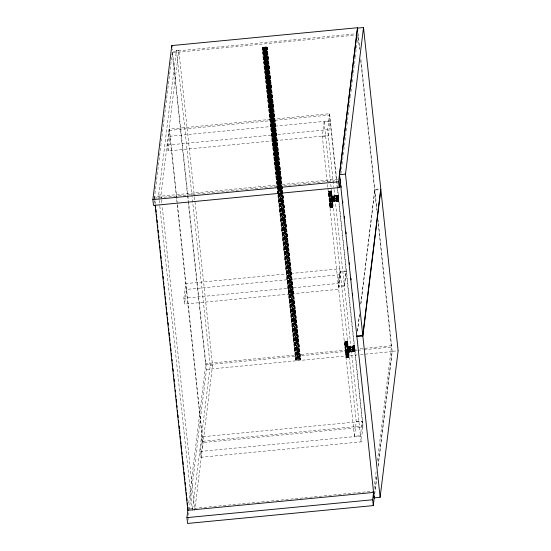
<?xml version="1.0" encoding="UTF-8"?>
<svg xmlns="http://www.w3.org/2000/svg" width="551" height="551" viewBox="0 0 551 551"><rect width="100%" height="100%" fill="white"/><g stroke="black" fill="none" stroke-linecap="round" stroke-linejoin="round"><path stroke-width="0.41" stroke-dasharray="2.75 2.07" d="M332.749 204.669L330.428 204.924L330.015 203.718L332.267 203.03L329.994 203.643L330.104 207.575L330.421 204.628L332.749 204.49L332.425 207.341L330.09 207.562L328.637 194.124L331.144 193.849L331.261 192.444L332.556 204.469L332.529 205.254L330.38 205.544L330.407 207.155L330.717 204.621L330.304 200.447L331.296 200.35L330.738 195.171L329.746 195.261L329.663 195.942L330.655 195.846L331.564 194.951L329.457 194.138C327.721 191.342 334.436 192.278 329.457 194.138L329.663 195.942M348.142 352.061L354.892 351.455L348.101 351.841L347.97 351.18L348.211 352.289L354.872 351.662L354.789 349.41L354.555 347.151L347.66 347.722L347.729 348.907L347.254 343.121L347.729 348.907L345.739 349.1L345.043 344.196L347.33 343.555L347.357 342.701L348.631 355.512L348.521 355.932L347.268 344.589L345.126 344.83L346.427 356.972C347.612 356.848 346.056 352.075 346.4 350.705L347.736 350.505L347.826 349.768M328.637 194.124C327.714 192.182 329.987 189.193 331.344 191.273L332.728 204.214L330.421 204.628M330.38 205.544L329.161 193.057L331.151 192.864L331.399 194.558L331.413 195.102L329.043 194.916L329.298 191.342L329.395 193.539L331.316 192.76L329.326 192.953M332.315 203.147L330.015 203.718L332.281 203.009L332.529 205.254L332.453 204.82L330.09 204.635L330.008 203.677L330.428 204.924L330.083 204.635L330.428 204.924L328.961 191.032L331.303 190.921L331.365 191.824L329.333 191.748M328.61 193.635L329.037 194.882L331.392 195.082L329.05 194.909L328.988 194.531L331.296 194.4L331.179 192.643L331.275 193.429L328.947 194.042L330.407 207.107L330.517 205.661M330.132 203.353L332.274 203.009L332.425 205.668L331.172 194.331L329.03 194.572L331.385 194.42L331.633 198.649L331.213 192.499L331.316 193.738C325.744 195.164 331.447 193.339 331.392 195.082M338.775 200.392L338.796 200.984L332.095 201.707L331.922 198.863L338.603 198.222L338.651 198.691L338.775 200.392L332.026 201.039L331.661 197.072L331.895 198.615L338.528 197.981L338.369 196.762L331.564 197.465L332.115 202.031L332.053 199.462L330.993 198.939L330.738 195.171M332.081 201.955L338.789 201.335L338.204 195.447L338.769 201.404L338.762 200.805L332.095 201.707M344.706 343.976C343.025 342.068 346.978 339.533 347.447 341.53L348.769 354.431C350.037 356.38 347.378 359.397 346.118 357.323L344.706 343.976L347.034 343.672L347.357 341.021L347.461 342.088L345.456 342.226L345.491 343.803C351.834 341.71 340.546 343.604 347.392 342.867M354.555 347.151L354.279 345.697L347.619 346.744C349.699 340.986 340.89 345.642 347.509 345.367L347.653 346.93M348.239 352.296L348.149 349.72L347.089 349.196L346.978 348.163L347.908 347.447L347.488 344.678C340.07 344.816 352.95 345.539 345.091 344.864M348.363 353.391C342.061 354.81 350.278 351.331 348.604 355.732L348.363 353.391L346.083 353.969L346.193 357.833L346.517 354.885L345.078 341.406L347.412 341.255M348.852 354.927C349.596 352.399 343.762 355.223 348.755 353.956M347.626 347.02L354.286 346.29L354.279 345.697L354.754 350.663M329.305 191.445L329.161 193.057M345.126 341.758L347.426 341.875C348.005 341.592 343.955 341.413 345.408 343.101L347.405 342.963L345.56 344.396L347.66 345.208L346.758 346.111L345.759 346.2L345.394 341.606L345.084 344.134C344.864 344.781 346.303 343.369 347.357 343.624L345.043 344.196M346.483 355.808L346.503 357.413C344.898 354.603 351.841 356.139 346.483 355.808L345.739 349.1M331.406 194.682L329.043 194.62L331.048 194.455L331.261 190.756L328.988 191.218M332.728 204.214L332.639 203.643L332.749 204.696M338.19 195.942L338.162 195.502L338.19 195.942L331.592 196.411L331.633 197.478M347.495 344.816L345.133 344.864L347.13 344.699L347.034 343.672L348.521 357.599L348.411 356.538L348.494 357.22L346.138 357.516M348.225 351.793L354.858 351.063L348.225 351.703M329.298 191.342L329.284 192.664L331.261 192.444M345.381 342.922L345.394 341.648M346.503 357.413L346.524 356.091L348.569 355.87M330.545 205.44L330.476 203.643L332.294 201.762L331.213 201.032L330.214 201.129M328.975 194.379L331.268 194.117L331.137 193.167L329.147 193.353M345.236 343.989L345.263 343.314L347.412 343.018M346.531 356.118L346.572 353.9L348.39 352.027L347.309 351.29L347.199 350.243L348.149 349.72L348.218 350.911M345.071 344.637L347.364 344.375L347.233 343.425L345.243 343.61M329.395 193.539L329.374 191.844L329.746 195.261M332.37 206.632L330.325 206.487L332.398 206.962L332.708 204.428M330.07 207.479L332.411 207.334L332.315 206.281L332.398 206.962M348.459 356.821C343.287 357.964 348.969 355.154 348.494 357.22L348.804 354.686M338.273 195.674L331.523 196.28L331.371 194.964L329.03 194.847L331.42 194.978L329.057 194.889L328.665 194.434M354.3 346.069L347.619 346.538L347.316 342.763L347.412 343.996L345.098 344.423L347.426 344.12M348.087 351.194L347.757 347.33L348.191 351.965M331.048 194.475L331.02 194.014L332.336 206.839M347.144 344.733L347.082 344.465M154.335 198.635L172.415 51.415L355.56 33.804M159.115 199.4L158.654 195.123L176.437 50.334L178.758 50.107L194.413 196.273M161.436 199.173L160.982 194.902L178.758 50.107M329.608 113.713L327.645 129.699L328.265 135.532L168.089 150.933L167.463 145.099L169.426 129.113L329.608 113.713L336.751 180.425M168.089 150.933L169.894 136.262L330.07 120.862L328.3 135.856L333.796 187.147M183.876 298.277L185.673 283.607L339.884 268.778L338.087 283.448L183.876 298.277L184.502 304.104L338.707 289.275L340.511 274.605L186.3 289.433L184.502 304.104M188.724 503.153L205.86 363.584L356.483 349.107M187.987 520.048L189.138 510.687M189.241 509.833L206.48 369.418L172.146 48.915M192.657 508.835L210.227 365.747L192.189 197.354M337.488 187.264L363.054 425.889L361.091 441.874L200.908 457.275L200.288 451.448L202.086 436.778L362.262 421.377M200.908 457.275L202.871 441.289L177.312 202.665M194.51 197.127L212.548 365.52L194.772 510.316L162.166 206.012M267.18 47.172L300.591 358.212L300.309 359.493L298.291 360.058L295.577 359.948L262.173 48.908C261.677 46.573 268.041 45.85 267.145 48.433L282.663 193.711M327.191 181.74L322.335 136.428L324.119 121.902L330.083 121.33M300.591 358.212C299.179 357.558 294.992 357.461 295.577 359.948M330.641 200.337L330.18 194.427L330.641 200.337L331.64 200.247L331.73 199.51M330.986 194.207L331.289 191.156L331.365 191.59M331.172 194.331L331.082 195.061L330.083 195.157M331.661 197.072L338.369 196.762M331.296 200.35L330.283 201.756L332.294 201.762L330.414 203.016M340.89 173.971L345.484 136.531M345.587 135.677L346.841 125.463M346.951 124.616L348.935 108.444M349.038 107.597L350.291 97.382M350.395 96.528L353.742 69.295M353.845 68.448L355.099 58.234M355.202 57.387L358.026 34.41M344.334 285.466L346.118 270.94L340.146 271.512L338.362 286.038L344.334 285.466L333.892 188.001M344.403 286.114L346.186 271.588L340.215 272.16L338.431 286.685L344.403 286.114L360.43 435.724L354.458 436.296L327.28 182.595M345.759 346.2L345.477 342.205M346.186 345.415L346.276 344.685L346.737 350.601L346.186 345.415L347.178 345.319L347.268 344.589M346.978 348.163L346.841 345.429L345.842 345.525M347.082 343.976L347.385 341.413M347.66 346.758L354.369 345.932M347.757 347.33L347.729 347.736M346.51 353.274L348.39 352.027L346.379 352.013L347.392 350.608L346.841 345.429M357.441 330.834L359.534 313.795M360.788 303.567L374.804 189.392L380.775 188.821M357.509 331.482L359.5 315.289M360.857 304.214L374.88 190.04L380.844 189.468M354.458 436.296L356.242 421.777L330.621 182.601M361.091 441.874L360.464 436.048L362.214 421.198L356.242 421.777M374.019 488.703L376.106 471.684M377.469 460.615L391.575 345.732L359.906 348.776M374.68 493.6L376.774 476.56M378.138 465.485L392.154 351.311L398.125 350.732M374.646 494.529L376.732 477.51M378.089 466.449L392.195 351.559L378.103 220.007M329.381 192.024L331.371 191.755M348.749 354.217L346.476 354.389L346.524 355.181L348.852 354.878M331.241 193.298L328.995 194.166L331.241 193.718L331.151 192.864M331.922 198.863L331.544 196.073L338.204 195.447L338.658 200.406M332.453 204.82C328.368 206.315 330.724 200.419 330.015 207.059L332.384 206.783M332.425 207.355L332.315 206.281M338.769 201.404L338.762 200.805M329.526 194.737L331.564 194.951L330.772 196.872L331.812 197.189L331.681 196.528M345.629 344.995L347.66 345.208L346.868 347.13L347.908 347.447L347.777 346.786M332.556 204.573L332.529 204.084L330.476 203.643L332.666 203.732M348.659 354.83L348.625 354.341L346.572 353.9L346.4 350.705L346.772 354.183M331.103 199.979L332.053 199.462L331.213 201.032L330.993 198.939M347.309 351.29L348.149 349.72M346.228 353.611L348.37 353.267M346.669 355.023L346.806 354.803M354.837 351.318L348.184 352.213M330.882 197.899L331.723 196.81L338.355 196.17M262.31 47.806L262.82 47.441L278.469 193.484M295.611 358.687L296.128 358.322L278.558 194.338M300.453 359.307L299.937 359.679L266.636 48.798C267.683 48.316 263.116 50.12 262.173 48.908M332.122 203.161L329.987 203.677L332.267 203.133M348.218 353.418L346.09 353.907L346.524 355.181L346.186 354.892L346.524 355.181L346.104 353.942L348.363 353.329M330.345 202.382L332.294 201.762M346.441 352.64L348.39 352.027M329.994 203.643L332.281 203.009M331.247 193.318L328.961 193.938L331.227 193.422M331.227 193.36L328.947 193.959L331.261 193.367M330.008 203.677L332.301 203.078M347.323 343.679L345.043 344.299L347.385 343.776M348.384 353.818L346.097 354.197L348.411 353.405M331.234 193.601L328.954 194.097L331.227 193.504M332.267 203.216L329.987 203.753L332.343 203.333M347.323 343.762L345.043 344.299L347.371 343.693L347.282 342.901M348.501 354.114L346.159 354.362L348.363 353.473M328.981 194.048L331.289 193.518M332.329 203.229L330.021 203.76L332.274 203.319M346.118 354.024L348.425 353.487M347.254 343.121L347.337 343.976L345.05 344.416L347.33 343.858M348.487 357.117L346.118 357.323L346.09 354.066L348.37 353.577M328.988 194.104L331.303 193.621M345.084 344.361L347.399 343.879M348.452 353.708L346.138 354.141L348.439 353.59M331.564 194.951L329.594 195.336L330.655 195.846M347.66 345.208L345.691 345.594L346.758 346.111M332.281 203.429L329.994 203.87L332.356 203.45M346.09 354.128L348.377 353.687M330.001 203.939L332.287 203.553M345.057 344.485L347.344 344.099M330.049 203.953L332.37 203.581M346.145 354.21L348.473 353.838M328.968 194.303L331.254 193.98M330.008 204.015L332.294 203.691M345.064 344.561L347.357 344.237M348.397 353.949L346.104 354.272L348.528 354.396M329.043 194.345L331.344 194M330.056 204.028L332.391 203.712M345.112 344.568L347.447 344.258M346.152 354.286L348.487 353.969M332.467 205.613L330.435 205.86L332.37 205.358M332.308 203.829L330.015 204.09L332.322 203.973M348.411 354.093L346.111 354.348L348.514 354.259M329.023 194.393L331.365 194.138M330.063 204.104L332.405 203.856M345.119 344.65L347.461 344.396M167.463 145.099L327.645 129.699M322.335 136.428L328.3 135.856M158.654 195.123L160.982 194.902M337.708 179.178L154.562 196.79L155.299 203.636M154.404 198.112L336.695 180.583M329.002 191.307L331.337 191.176M329.023 191.5L331.33 191.617L331.289 191.156M329.312 191.521L331.303 191.335M329.319 191.603L331.316 191.486M329.346 191.872L331.365 191.652M329.229 192.692L331.289 192.561M329.188 192.836L331.303 192.65M328.61 193.718L330.979 193.718M328.616 193.849L331.123 193.539M328.623 193.931L331.13 193.642M328.63 194.021L331.13 193.738M328.644 194.227L331.268 194.117M328.651 194.331L331.034 194.152M331.041 194.221L329.05 194.475L331.371 194.283L331.571 196.08L338.231 195.522M329.402 196.542L331.392 196.349M338.314 195.894L331.523 196.487L331.309 194.537M331.53 196.762L338.162 196.122M331.544 197.086L338.348 196.638M331.695 197.175L338.404 196.507M331.764 197.554L338.459 196.893M331.64 197.644L338.273 197.003M331.633 198.649L331.592 197.878L338.424 197.093M331.592 197.878L338.445 197.292M331.661 198.036L338.507 197.313M331.84 198.146L338.472 197.506M331.674 198.264L338.307 197.623M331.626 198.319L338.5 197.74L331.695 198.498M329.643 198.842L338.348 198.105M331.668 198.787L338.3 198.146M331.736 198.994L338.369 198.36M331.95 199.118L338.583 198.477M331.716 199.255L338.397 198.608M331.971 199.366L338.651 198.691M330.731 199.607L338.424 198.863M331.991 199.614L338.624 198.98M331.764 199.717L338.445 199.104M332.012 199.855L338.686 199.152M331.84 199.972L338.472 199.331M332.026 200.075L338.658 199.441M331.812 200.165L338.5 199.552M338.727 199.6L332.039 200.282L332.122 200.654M331.895 200.385L338.528 199.744M338.679 199.834L331.922 200.564L338.755 200.013M331.95 200.716L338.693 200.144M338.603 200.206L329.884 201.115L330.331 206.715L332.356 206.494M338.762 200.901L332.005 201.583L331.874 200.922L338.645 200.371M338.789 200.716L331.909 200.97M332.046 201.804L338.679 201.163M332.163 201.831L338.755 200.97M330.655 204.084L332.639 203.774M332.701 203.904L330.407 204.435M330.386 204.228L332.708 204.008M330.4 204.338L332.721 204.111M330.428 204.71L332.749 204.49M330.428 204.848L332.749 204.559M330.559 205.144L332.549 204.951M330.386 205.599L332.501 205.475L332.37 204.38L330.042 204.393L332.446 204.4M330.4 207.052L330.393 205.654L332.405 205.585M330.366 206.687L332.343 206.384M330.386 206.894L332.377 206.701M330.028 207.162L332.398 206.914M330.042 207.252L332.363 207.031M330.049 207.341L332.384 207.19M347.392 341.117L345.05 341.262L345.112 341.654L347.433 341.434M345.098 341.565L347.419 341.338M345.415 341.861L347.412 341.744M345.422 341.937L347.461 341.847L345.436 342.068M345.325 342.949L347.378 342.756M344.712 344.031L347.226 343.803M344.719 344.189L347.226 343.865M344.726 344.285L347.233 343.996M344.733 344.382L347.24 344.106M344.74 344.485L347.364 344.375M344.754 344.589L347.13 344.409M347.137 344.478L344.761 344.692L344.712 343.9M347.626 346.4L354.334 345.78M345.498 346.799L347.488 346.607M347.653 346.834L354.41 346.152M354.458 346.427L347.826 347.068L348.191 350.491M347.64 347.344L354.389 346.689L354.823 351.324M347.771 347.364L354.507 346.765M347.812 347.529L354.445 346.896M354.472 347.02L347.722 347.591L347.688 346.669M347.736 347.901L354.493 347.171M347.888 347.991L354.52 347.35M354.376 347.454L347.688 348.136L347.812 349.513L354.493 348.866L354.321 346.028M347.915 348.184L354.603 347.571M347.757 348.294L354.389 347.66M347.943 348.404L354.575 347.764M347.729 348.583L354.403 347.881M347.97 348.631L354.651 348.018M347.791 348.755L354.424 348.122M347.991 348.873L354.624 348.239M347.764 349.045L354.445 348.363M348.018 349.127L354.699 348.48M347.833 349.251L354.465 348.618M348.046 349.375L354.679 348.742M348.067 349.63L354.748 348.948M346.827 349.864L354.52 349.12M347.915 349.995L354.789 349.41M348.108 350.112L354.741 349.472M347.943 350.229L354.575 349.589M347.86 349.975L347.908 350.422L354.754 349.699M348.136 350.539L354.823 349.857M347.991 350.643L354.624 350.002M348.142 350.732L354.775 350.092M347.908 350.422L347.957 350.842L354.651 350.181M348.046 350.973L354.851 350.271M348.067 351.097L354.789 350.402M357.179 350.34L205.695 364.907L188.194 201.549M358.033 350.257L363.171 349.768M364.025 349.685L391.41 347.054L378.124 223.038M348.108 351.262L354.872 350.65M354.844 351.655L354.692 350.925L348.06 351.566L347.957 350.842M348.253 351.614L354.885 350.973M210.227 365.747L212.548 365.52M346.489 354.493L348.811 354.265M346.496 354.596L348.817 354.369M346.503 354.699L348.824 354.472M346.51 354.796L348.831 354.568M346.524 354.968L348.845 354.748M346.531 355.044L348.852 354.823M346.655 355.402L348.645 355.209M346.641 355.698L348.631 355.512L348.542 354.658L346.118 354.431L348.425 354.231M206.48 369.418L357.11 354.934M360.533 354.603L392.195 351.559M345.98 351.373L346.427 356.972L348.411 356.614M346.483 357.082L348.473 356.958M346.496 357.234L348.487 357.041M348.473 357.379L346.152 357.599L348.494 357.509M202.871 441.289L363.054 425.889M200.288 451.448L360.464 436.048M189.723 508.8L372.869 491.189M328.981 194.455L331.282 194.262M345.078 344.712L347.378 344.52M330.07 204.18L332.418 203.994M345.126 344.726L347.474 344.54M330.028 204.249L332.336 204.118M345.084 344.788L347.399 344.657M346.124 354.507L348.439 354.376M332.425 204.139L330.077 204.263L332.439 204.269M330.035 204.325L332.356 204.249M346.131 354.582L348.452 354.507M329.05 194.661L331.399 194.558M348.535 354.534L346.152 354.713L348.542 354.658M329.002 194.675L331.33 194.661M345.105 344.933L347.426 344.919M347.516 345.236L345.153 345.167L344.761 344.692L345.153 345.167L347.502 344.94M332.398 204.6L330.056 204.455L332.384 204.497M348.48 354.754L346.152 354.713L348.549 354.768M331.413 194.799L329.05 194.751L331.344 194.779L331.523 196.487L338.176 195.44M330.09 204.469L332.453 204.511M345.146 345.009L347.509 345.057M345.119 345.057L347.454 345.14L345.153 345.064L347.467 345.229L347.619 346.538M348.494 354.858L346.159 354.768L348.556 354.954M332.439 204.793L330.07 204.559L332.46 204.614M348.556 354.872L346.193 354.782L348.507 354.94L348.631 355.512M330.71 204.586L330.538 204.276L330.717 204.621M330.07 204.559L332.425 204.752M329.037 194.882L331.385 195.033L331.523 196.28M348.521 355.009L346.173 354.851L348.535 355.051M328.954 191.004L329.016 191.397M330.655 203.836L330.304 200.447M354.307 346.042L354.286 346.29M354.692 350.925L354.493 349.341M346.496 355.96L346.503 357.31M358.129 33.556L359.72 48.605M360.877 59.212L377.001 209.745M359.521 49.418L357.964 34.878L172.249 52.731L187.464 194.71M360.712 60.534L376.753 210.206M336.847 181.279L337.398 186.41M324.119 121.902L330.531 181.747M267.042 47.104L300.35 357.985M282.794 194.475L300.412 359.397M266.849 47.055L300.309 359.493M266.601 47.014L300.15 359.583M266.312 46.987L299.62 357.861M266.374 48.887L281.196 187.25M281.285 188.105L299.675 359.769M265.988 46.973L299.289 357.847M266.071 48.977L280.893 187.333M280.982 188.187L299.372 359.851M265.63 46.973L280.728 187.891M280.817 188.745L298.931 357.854M265.727 49.053L280.369 185.701M280.735 189.117L299.035 359.934M265.251 46.987L280.349 187.912M280.438 188.766L298.559 357.868M265.368 49.122L280.19 187.478M280.28 188.332L280.831 193.456M280.92 194.31L298.67 359.996M264.866 47.021L279.777 186.231M279.867 187.085L298.167 357.895M264.983 49.177L279.626 185.825M279.715 186.679L280.266 191.803M280.356 192.657L298.291 360.058M264.473 47.062L279.385 186.272M279.481 187.126L297.781 357.943M264.59 49.218L279.874 191.851M279.963 192.705L297.898 360.099M264.094 47.117L279.192 188.043M279.281 188.897L297.395 357.998M264.204 49.253L279.667 193.587M279.756 194.441L297.512 360.127M263.729 47.186L278.827 188.111M278.916 188.965L297.03 358.067M263.826 49.266L279.288 193.601M279.385 194.455L297.134 360.147M263.392 47.262L278.489 188.187M278.579 189.041L296.693 358.143M263.474 49.266L278.937 193.608M279.026 194.462L296.775 360.147M263.082 47.352L278.179 188.27M278.276 189.124L296.39 358.226M263.144 49.253L278.606 193.594M278.696 194.448L296.452 360.134M262.613 47.531L278.255 193.58M278.407 194.42L296.162 360.106M262.448 47.627L278.097 193.67M278.186 194.524L295.915 360.065M262.352 47.717L295.722 360.01M176.437 50.334L192.092 196.5M187.554 195.564L188.105 200.695M169.426 129.113L177.215 201.811M176.961 202.272L169.267 130.429L329.443 115.028L362.889 427.204L202.713 442.605L177.057 203.133M161.526 200.027L162.077 205.158M159.205 200.254L159.756 205.378M159.845 206.239L192.451 510.536M154.679 200.674L155.045 204.097M331.971 198.863L332.095 200.233L332.053 199.462M354.858 351.063L354.885 351.593M348.418 356.717L348.439 357.096M348.735 353.983L348.762 354.362M330.393 205.654L330.407 207.155M345.401 341.703L345.491 343.803M331.247 193.842L328.961 194.227L331.33 193.862M331.358 194.882L329.023 194.799L331.42 194.896M347.481 345.291L345.133 345.14L347.495 345.339"/><path stroke-width="0.83" d="M340.277 178.937L339.216 187.588L153.502 205.447L152.875 199.62L171.788 45.581L357.503 27.729L357.771 30.222M374.432 496.231L373.282 505.591L187.567 523.45L186.947 517.623L188.201 507.409M339.216 187.588L338.589 181.761L357.503 27.729M380.128 497.284L362.854 336.02L380.844 189.468L398.125 350.732L380.128 497.284L374.157 497.863L339.533 174.674L357.53 28.122L363.502 27.55L380.775 188.821L362.785 335.373L356.814 335.945M362.785 335.373L345.505 174.102L363.502 27.55M373.282 505.591L372.662 499.764L373.599 492.105M374.157 497.863L374.37 496.155M339.533 174.674L345.505 174.102M152.875 199.62L338.589 181.761M356.883 336.592L362.854 336.02M373.557 492.429L187.85 510.288L155.134 204.951M186.947 517.623L372.662 499.764M341.014 185.777L341.193 187.485M342.66 201.17L342.846 202.885M344.313 216.564L344.492 218.279M345.959 231.964L346.145 233.672M347.605 247.358L347.791 249.066M349.258 262.751L349.444 264.459M350.904 278.145L351.09 279.86M352.557 293.538L352.736 295.253M171.788 45.581L171.967 47.248M155.478 205.344L155.664 207.052M155.94 209.621L156.215 212.183M156.491 214.752L156.766 217.314M157.035 219.883L157.31 222.452M157.586 225.015L157.861 227.584M158.137 230.146L158.412 232.715M158.688 235.277L158.964 237.846M159.239 240.408L159.514 242.977M159.79 245.539L160.059 248.108M160.334 250.671L160.61 253.24M160.885 255.802L161.161 258.371M161.436 260.94L161.712 263.502M161.987 266.071L162.263 268.633M162.538 271.202L162.814 273.764M163.082 276.333L163.358 278.896M163.633 281.465L163.909 284.027M164.184 286.596L164.46 289.158M164.735 291.727L165.011 294.289M165.286 296.858L165.562 299.42M165.837 301.989L166.113 304.558M166.381 307.121L166.657 309.69M166.932 312.252L167.208 314.821M167.483 317.383L167.759 319.952M168.034 322.514L168.31 325.083M168.675 328.506L168.861 330.214M169.136 332.776L169.405 335.345M169.68 337.908L169.956 340.477M170.321 343.9L170.507 345.608M170.782 348.177L171.058 350.739M171.333 353.308L171.609 355.87M171.974 359.293L172.16 361.001M172.429 363.57L172.704 366.133M172.98 368.702L173.255 371.264M173.62 374.687L173.806 376.395M174.082 378.964L174.357 381.533M174.633 384.095L174.908 386.664M175.273 390.08L175.452 391.795M175.824 395.212L176.003 396.927M176.279 399.489L176.554 402.058M176.919 405.481L177.105 407.189M177.47 410.612L177.656 412.32M177.932 414.882L178.207 417.451M178.572 420.874L178.751 422.583M179.123 426.006L179.399 428.568M179.578 430.283L179.943 433.699M180.218 436.268L180.494 438.83M180.769 441.399L181.045 443.968M181.231 445.676L181.596 449.099M181.871 451.662L182.147 454.231M182.422 456.793L182.691 459.362M182.877 461.07L183.242 464.493M183.517 467.055L183.793 469.624M184.068 472.186L184.344 474.755M184.53 476.463L184.895 479.887M185.17 482.456L185.446 485.018M185.721 487.587L185.99 490.149M186.266 492.718L186.541 495.28M186.817 497.849L187.092 500.411M187.368 502.98L187.643 505.542"/></g></svg>
